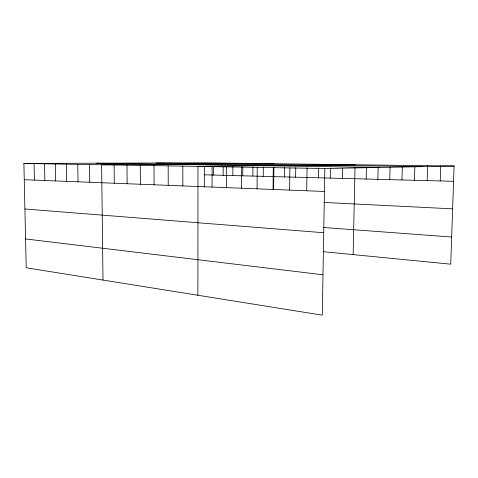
<?xml version="1.0" encoding="UTF-8"?>
<svg xmlns="http://www.w3.org/2000/svg" width="478" height="478" viewBox="0 0 478 478"><rect width="100%" height="100%" fill="white"/><g stroke="black" fill="none" stroke-linecap="round" stroke-linejoin="round"><path stroke-width="0.72" d="M197.892 295.261L197.982 166.38L355.064 164.761M204.309 187.095L204.345 166.356M212.047 187.059L212.101 166.613M213.642 175.062L213.666 166.511M223.142 175.306L223.178 166.673M226.572 187.633L226.668 166.858M232.846 175.563L232.894 166.834M241.569 188.218L241.701 167.115M242.758 175.82L242.812 166.995M252.88 176.083L252.946 167.169M257.05 188.828L257.236 167.372M263.217 176.352L263.306 167.133M273.058 189.455L273.291 167.647M273.643 189.742L273.882 167.306M284.583 176.908L284.697 167.485M289.602 190.101L289.889 167.921M295.625 177.195L295.757 167.664M306.721 190.77L307.067 167.85M318.468 177.786L318.635 167.844M454.1 166.027L324.843 168.513L322.286 315.169L26.212 267.782L23.9 163.446L204.351 162.831L454.1 166.027L450.724 264.173L323.098 251.667M330.286 178.097L330.471 168.035M342.385 178.414L342.583 168.232M353.146 254.613L354.999 167.7M366.184 179.029L366.441 167.88M377.847 179.334L378.146 167.198M389.773 179.644L390.09 167.372M401.962 179.961L402.327 166.822M414.432 180.284L414.838 166.26M427.177 180.618L427.643 165.687M440.226 180.959L440.716 165.854M273.924 163.721L101.623 164.755L102.997 280.072M156.288 162.998L422.223 166.637M96.18 163.201L379.855 167.455M23.9 163.446L324.843 168.513M204.333 174.817L453.574 181.305M24.259 179.704L324.442 191.469M323.953 202.433L452.624 208.85M323.516 227.498L451.656 237.028M24.91 208.994L323.726 232.738M25.573 238.946L322.991 274.796M34.069 163.619L34.416 180.098M44.526 163.799L44.854 180.511M55.287 163.978L55.597 180.929M66.364 164.163L66.651 181.365M89.517 164.552L89.756 182.267M77.771 164.354L78.034 181.807M114.105 164.964L114.296 183.229M126.981 165.185L127.142 183.731M140.269 165.406L140.401 184.251M153.994 165.639L154.089 184.789M168.172 165.878L168.232 185.345M182.823 166.123L182.853 185.918"/></g></svg>
